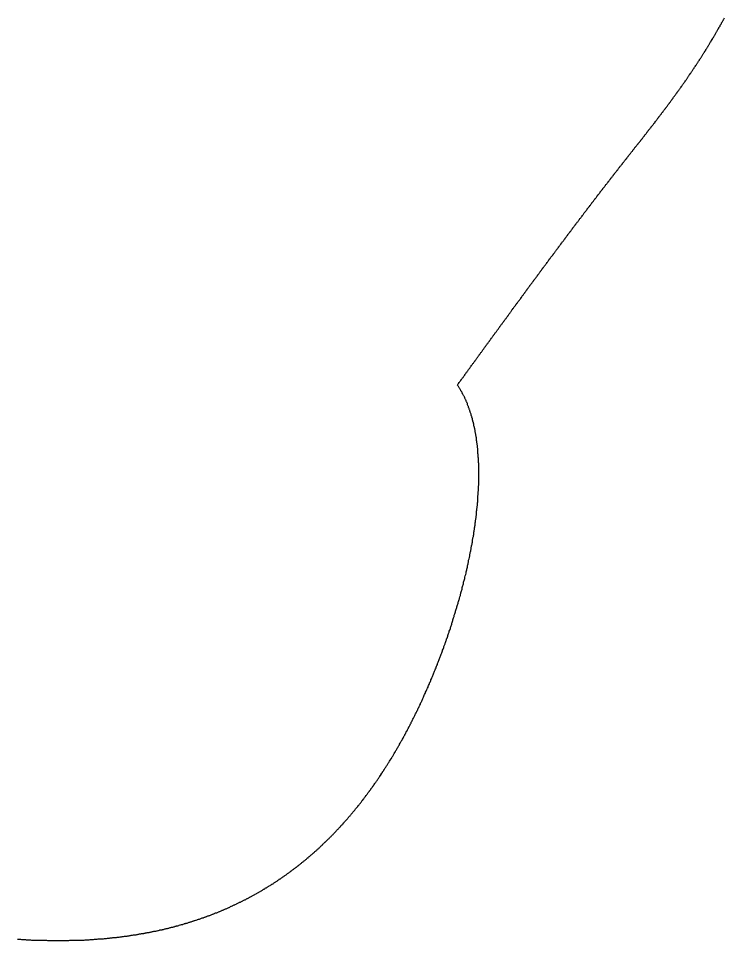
# Model space of a CAD drawing. Header units: millimetres. Extents: x 289 to 9778, y -894 to 6380.
# Drawn here: x 7153.53 to 7180.13, y -181.29 to -146.57 of the extents above; entities that cross this region are included whole.
import ezdxf

# ---------------------------------------------------------------- set-up
doc = ezdxf.new("R2010")
doc.units = ezdxf.units.MM
doc.layers.add('DRAW', color=7, linetype='Continuous')

msp = doc.modelspace()

# ---------------------------------------------------------------- linework, layer by layer
at = {"layer": 'DRAW'}
msp.add_polyline3d([(7153.5, -181.243, 0), (7153.53, -181.243, 0), (7153.56, -181.243, 0), (7153.59, -181.243, 0), (7153.61, -181.243, 0), (7153.64, -181.253, 0), (7153.67, -181.253, 0), (7153.7, -181.253, 0), (7153.73, -181.253, 0), (7153.76, -181.253, 0), (7153.79, -181.253, 0), (7153.82, -181.263, 0), (7153.85, -181.263, 0), (7153.87, -181.263, 0), (7153.9, -181.263, 0), (7153.93, -181.263, 0), (7153.96, -181.263, 0), (7153.99, -181.263, 0), (7154.02, -181.273, 0), (7154.05, -181.273, 0), (7154.08, -181.273, 0), (7154.1, -181.273, 0), (7154.13, -181.273, 0), (7154.16, -181.273, 0), (7154.19, -181.273, 0), (7154.22, -181.273, 0), (7154.25, -181.283, 0), (7154.28, -181.283, 0), (7154.3, -181.283, 0), (7154.33, -181.283, 0), (7154.36, -181.283, 0), (7154.39, -181.283, 0), (7154.42, -181.283, 0), (7154.45, -181.283, 0), (7154.47, -181.283, 0), (7154.5, -181.283, 0), (7154.53, -181.283, 0), (7154.56, -181.283, 0), (7154.59, -181.283, 0), (7154.62, -181.293, 0), (7154.64, -181.293, 0), (7154.67, -181.293, 0), (7154.7, -181.293, 0), (7154.73, -181.293, 0), (7154.76, -181.293, 0), (7154.79, -181.293, 0), (7154.81, -181.293, 0), (7154.84, -181.293, 0), (7154.87, -181.293, 0), (7154.9, -181.293, 0), (7154.93, -181.293, 0), (7154.95, -181.293, 0), (7154.98, -181.293, 0), (7155.01, -181.293, 0), (7155.04, -181.293, 0), (7155.07, -181.293, 0), (7155.09, -181.293, 0), (7155.12, -181.293, 0), (7155.15, -181.293, 0), (7155.18, -181.293, 0), (7155.21, -181.293, 0), (7155.23, -181.293, 0), (7155.26, -181.293, 0), (7155.29, -181.293, 0), (7155.32, -181.293, 0), (7155.35, -181.293, 0), (7155.37, -181.293, 0), (7155.4, -181.293, 0), (7155.43, -181.293, 0), (7155.46, -181.283, 0), (7155.48, -181.283, 0), (7155.51, -181.283, 0), (7155.54, -181.283, 0), (7155.57, -181.283, 0), (7155.6, -181.283, 0), (7155.62, -181.283, 0), (7155.65, -181.283, 0), (7155.68, -181.283, 0), (7155.71, -181.283, 0), (7155.73, -181.283, 0), (7155.76, -181.283, 0), (7155.79, -181.283, 0), (7155.82, -181.273, 0), (7155.84, -181.273, 0), (7155.87, -181.273, 0), (7155.9, -181.273, 0), (7155.93, -181.273, 0), (7155.95, -181.273, 0), (7155.98, -181.273, 0), (7156.01, -181.273, 0), (7156.04, -181.263, 0), (7156.06, -181.263, 0), (7156.09, -181.263, 0), (7156.12, -181.263, 0), (7156.15, -181.263, 0), (7156.17, -181.263, 0), (7156.2, -181.263, 0), (7156.23, -181.253, 0), (7156.25, -181.253, 0), (7156.28, -181.253, 0), (7156.31, -181.253, 0), (7156.34, -181.253, 0), (7156.36, -181.253, 0), (7156.39, -181.243, 0), (7156.42, -181.243, 0), (7156.44, -181.243, 0), (7156.47, -181.243, 0), (7156.5, -181.243, 0), (7156.53, -181.233, 0), (7156.55, -181.233, 0), (7156.58, -181.233, 0), (7156.61, -181.233, 0), (7156.63, -181.233, 0), (7156.66, -181.223, 0), (7156.69, -181.223, 0), (7156.72, -181.223, 0), (7156.74, -181.223, 0), (7156.77, -181.213, 0), (7156.8, -181.213, 0), (7156.82, -181.213, 0), (7156.85, -181.213, 0), (7156.88, -181.203, 0), (7156.9, -181.203, 0), (7156.93, -181.203, 0), (7156.96, -181.203, 0), (7156.98, -181.193, 0), (7157.01, -181.193, 0), (7157.04, -181.193, 0), (7157.06, -181.193, 0), (7157.09, -181.183, 0), (7157.12, -181.183, 0), (7157.14, -181.183, 0), (7157.17, -181.173, 0), (7157.2, -181.173, 0), (7157.22, -181.173, 0), (7157.25, -181.163, 0), (7157.28, -181.163, 0), (7157.3, -181.163, 0), (7157.33, -181.163, 0), (7157.36, -181.153, 0), (7157.38, -181.153, 0), (7157.41, -181.153, 0), (7157.44, -181.143, 0), (7157.46, -181.143, 0), (7157.49, -181.143, 0), (7157.52, -181.133, 0), (7157.54, -181.133, 0), (7157.57, -181.123, 0), (7157.59, -181.123, 0), (7157.62, -181.123, 0), (7157.65, -181.113, 0), (7157.67, -181.113, 0), (7157.7, -181.113, 0), (7157.73, -181.103, 0), (7157.75, -181.103, 0), (7157.78, -181.093, 0), (7157.8, -181.093, 0), (7157.83, -181.093, 0), (7157.86, -181.083, 0), (7157.88, -181.083, 0), (7157.91, -181.073, 0), (7157.94, -181.073, 0), (7157.96, -181.073, 0), (7157.99, -181.063, 0), (7158.01, -181.063, 0), (7158.04, -181.053, 0), (7158.07, -181.053, 0), (7158.09, -181.043, 0), (7158.12, -181.043, 0), (7158.14, -181.043, 0), (7158.17, -181.033, 0), (7158.2, -181.033, 0), (7158.22, -181.023, 0), (7158.25, -181.023, 0), (7158.27, -181.013, 0), (7158.3, -181.013, 0), (7158.32, -181.003, 0), (7158.35, -181.003, 0), (7158.38, -180.993, 0), (7158.4, -180.993, 0), (7158.43, -180.983, 0), (7158.45, -180.983, 0), (7158.48, -180.973, 0), (7158.5, -180.973, 0), (7158.53, -180.963, 0), (7158.56, -180.963, 0), (7158.58, -180.953, 0), (7158.61, -180.953, 0), (7158.63, -180.943, 0), (7158.66, -180.943, 0), (7158.68, -180.933, 0), (7158.71, -180.933, 0), (7158.74, -180.923, 0), (7158.76, -180.923, 0), (7158.79, -180.913, 0), (7158.81, -180.913, 0), (7158.84, -180.903, 0), (7158.86, -180.893, 0), (7158.89, -180.893, 0), (7158.91, -180.883, 0), (7158.94, -180.883, 0), (7158.96, -180.873, 0), (7158.99, -180.873, 0), (7159.02, -180.863, 0), (7159.04, -180.853, 0), (7159.07, -180.853, 0), (7159.09, -180.843, 0), (7159.12, -180.843, 0), (7159.14, -180.833, 0), (7159.17, -180.823, 0), (7159.19, -180.823, 0), (7159.22, -180.813, 0), (7159.24, -180.803, 0), (7159.27, -180.803, 0), (7159.29, -180.793, 0), (7159.32, -180.793, 0), (7159.34, -180.783, 0), (7159.37, -180.773, 0), (7159.39, -180.773, 0), (7159.42, -180.763, 0), (7159.44, -180.753, 0), (7159.47, -180.753, 0), (7159.49, -180.743, 0), (7159.52, -180.733, 0), (7159.54, -180.733, 0), (7159.57, -180.723, 0), (7159.59, -180.713, 0), (7159.62, -180.703, 0), (7159.64, -180.703, 0), (7159.67, -180.693, 0), (7159.69, -180.683, 0), (7159.72, -180.683, 0), (7159.74, -180.673, 0), (7159.77, -180.663, 0), (7159.79, -180.653, 0), (7159.82, -180.653, 0), (7159.84, -180.643, 0), (7159.86, -180.633, 0), (7159.89, -180.633, 0), (7159.91, -180.623, 0), (7159.94, -180.613, 0), (7159.96, -180.603, 0), (7159.99, -180.603, 0), (7160.01, -180.593, 0), (7160.04, -180.583, 0), (7160.06, -180.573, 0), (7160.09, -180.563, 0), (7160.11, -180.563, 0), (7160.13, -180.553, 0), (7160.16, -180.543, 0), (7160.18, -180.533, 0), (7160.21, -180.523, 0), (7160.23, -180.523, 0), (7160.26, -180.513, 0), (7160.28, -180.503, 0), (7160.31, -180.493, 0), (7160.33, -180.483, 0), (7160.35, -180.483, 0), (7160.38, -180.473, 0), (7160.4, -180.463, 0), (7160.43, -180.453, 0), (7160.45, -180.443, 0), (7160.47, -180.433, 0), (7160.5, -180.433, 0), (7160.52, -180.423, 0), (7160.55, -180.413, 0), (7160.57, -180.403, 0), (7160.6, -180.393, 0), (7160.62, -180.383, 0), (7160.64, -180.373, 0), (7160.67, -180.363, 0), (7160.69, -180.363, 0), (7160.72, -180.353, 0), (7160.74, -180.343, 0), (7160.76, -180.333, 0), (7160.79, -180.323, 0), (7160.81, -180.313, 0), (7160.84, -180.303, 0), (7160.86, -180.293, 0), (7160.88, -180.283, 0), (7160.91, -180.273, 0), (7160.93, -180.263, 0), (7160.95, -180.253, 0), (7160.98, -180.243, 0), (7161, -180.243, 0), (7161.03, -180.233, 0), (7161.05, -180.223, 0), (7161.07, -180.213, 0), (7161.1, -180.203, 0), (7161.12, -180.193, 0), (7161.14, -180.183, 0), (7161.17, -180.173, 0), (7161.19, -180.163, 0), (7161.21, -180.153, 0), (7161.24, -180.143, 0), (7161.26, -180.133, 0), (7161.28, -180.123, 0), (7161.31, -180.113, 0), (7161.33, -180.103, 0), (7161.35, -180.093, 0), (7161.38, -180.083, 0), (7161.4, -180.073, 0), (7161.43, -180.063, 0), (7161.45, -180.053, 0), (7161.47, -180.043, 0), (7161.49, -180.033, 0), (7161.52, -180.013, 0), (7161.54, -180.003, 0), (7161.56, -179.993, 0), (7161.59, -179.983, 0), (7161.61, -179.973, 0), (7161.63, -179.963, 0), (7161.66, -179.953, 0), (7161.68, -179.943, 0), (7161.7, -179.933, 0), (7161.73, -179.923, 0), (7161.75, -179.913, 0), (7161.77, -179.903, 0), (7161.8, -179.883, 0), (7161.82, -179.873, 0), (7161.84, -179.863, 0), (7161.86, -179.853, 0), (7161.89, -179.843, 0), (7161.91, -179.833, 0), (7161.93, -179.823, 0), (7161.96, -179.813, 0), (7161.98, -179.793, 0), (7162, -179.783, 0), (7162.02, -179.773, 0), (7162.05, -179.763, 0), (7162.07, -179.753, 0), (7162.09, -179.743, 0), (7162.12, -179.723, 0), (7162.14, -179.713, 0), (7162.16, -179.703, 0), (7162.18, -179.693, 0), (7162.21, -179.683, 0), (7162.23, -179.663, 0), (7162.25, -179.653, 0), (7162.27, -179.643, 0), (7162.3, -179.633, 0), (7162.32, -179.623, 0), (7162.34, -179.603, 0), (7162.36, -179.593, 0), (7162.39, -179.583, 0), (7162.41, -179.573, 0), (7162.43, -179.553, 0), (7162.45, -179.543, 0), (7162.48, -179.533, 0), (7162.5, -179.523, 0), (7162.52, -179.503, 0), (7162.54, -179.493, 0), (7162.57, -179.483, 0), (7162.59, -179.473, 0), (7162.61, -179.453, 0), (7162.63, -179.443, 0), (7162.65, -179.433, 0), (7162.68, -179.423, 0), (7162.7, -179.403, 0), (7162.72, -179.393, 0), (7162.74, -179.383, 0), (7162.76, -179.363, 0), (7162.79, -179.353, 0), (7162.81, -179.343, 0), (7162.83, -179.323, 0), (7162.85, -179.313, 0), (7162.87, -179.303, 0), (7162.9, -179.283, 0), (7162.92, -179.273, 0), (7162.94, -179.263, 0), (7162.96, -179.243, 0), (7162.98, -179.233, 0), (7163.01, -179.213, 0), (7163.03, -179.203, 0), (7163.05, -179.193, 0), (7163.07, -179.173, 0), (7163.09, -179.163, 0), (7163.12, -179.153, 0), (7163.14, -179.133, 0), (7163.16, -179.123, 0), (7163.18, -179.103, 0), (7163.2, -179.093, 0), (7163.22, -179.083, 0), (7163.24, -179.063, 0), (7163.27, -179.053, 0), (7163.29, -179.033, 0), (7163.31, -179.023, 0), (7163.33, -179.003, 0), (7163.35, -178.993, 0), (7163.37, -178.973, 0), (7163.4, -178.963, 0), (7163.42, -178.953, 0), (7163.44, -178.933, 0), (7163.46, -178.923, 0), (7163.48, -178.903, 0), (7163.5, -178.893, 0), (7163.52, -178.873, 0), (7163.54, -178.863, 0), (7163.57, -178.843, 0), (7163.59, -178.833, 0), (7163.61, -178.813, 0), (7163.63, -178.803, 0), (7163.65, -178.783, 0), (7163.67, -178.773, 0), (7163.69, -178.753, 0), (7163.71, -178.743, 0), (7163.74, -178.723, 0), (7163.76, -178.703, 0), (7163.78, -178.693, 0), (7163.8, -178.673, 0), (7163.82, -178.663, 0), (7163.84, -178.643, 0), (7163.86, -178.633, 0), (7163.88, -178.613, 0), (7163.9, -178.603, 0), (7163.92, -178.583, 0), (7163.94, -178.563, 0), (7163.97, -178.553, 0), (7163.99, -178.533, 0), (7164.01, -178.523, 0), (7164.03, -178.503, 0), (7164.05, -178.483, 0), (7164.07, -178.473, 0), (7164.09, -178.453, 0), (7164.11, -178.443, 0), (7164.13, -178.423, 0), (7164.15, -178.403, 0), (7164.17, -178.393, 0), (7164.19, -178.373, 0), (7164.21, -178.353, 0), (7164.23, -178.343, 0), (7164.25, -178.323, 0), (7164.27, -178.303, 0), (7164.29, -178.293, 0), (7164.32, -178.273, 0), (7164.34, -178.253, 0), (7164.36, -178.243, 0), (7164.38, -178.223, 0), (7164.4, -178.203, 0), (7164.42, -178.183, 0), (7164.44, -178.173, 0), (7164.46, -178.153, 0), (7164.48, -178.133, 0), (7164.5, -178.123, 0), (7164.52, -178.103, 0), (7164.54, -178.083, 0), (7164.56, -178.063, 0), (7164.58, -178.053, 0), (7164.6, -178.033, 0), (7164.62, -178.013, 0), (7164.64, -177.993, 0), (7164.66, -177.983, 0), (7164.68, -177.963, 0), (7164.7, -177.943, 0), (7164.72, -177.923, 0), (7164.74, -177.913, 0), (7164.76, -177.893, 0), (7164.78, -177.873, 0), (7164.8, -177.853, 0), (7164.82, -177.833, 0), (7164.84, -177.823, 0), (7164.86, -177.803, 0), (7164.88, -177.783, 0), (7164.9, -177.763, 0), (7164.92, -177.743, 0), (7164.94, -177.723, 0), (7164.96, -177.713, 0), (7164.98, -177.693, 0), (7164.99, -177.673, 0), (7165.01, -177.653, 0), (7165.03, -177.633, 0), (7165.05, -177.613, 0), (7165.07, -177.593, 0), (7165.09, -177.583, 0), (7165.11, -177.563, 0), (7165.13, -177.543, 0), (7165.15, -177.523, 0), (7165.17, -177.503, 0), (7165.19, -177.483, 0), (7165.21, -177.463, 0), (7165.23, -177.443, 0), (7165.25, -177.423, 0), (7165.27, -177.403, 0), (7165.29, -177.383, 0), (7165.31, -177.373, 0), (7165.32, -177.353, 0), (7165.34, -177.333, 0), (7165.36, -177.313, 0), (7165.38, -177.293, 0), (7165.4, -177.273, 0), (7165.42, -177.253, 0), (7165.44, -177.233, 0), (7165.46, -177.213, 0), (7165.48, -177.193, 0), (7165.5, -177.173, 0), (7165.51, -177.153, 0), (7165.53, -177.133, 0), (7165.55, -177.113, 0), (7165.57, -177.093, 0), (7165.59, -177.073, 0), (7165.61, -177.053, 0), (7165.63, -177.033, 0), (7165.65, -177.013, 0), (7165.67, -176.993, 0), (7165.68, -176.973, 0), (7165.7, -176.953, 0), (7165.72, -176.933, 0), (7165.74, -176.913, 0), (7165.76, -176.893, 0), (7165.78, -176.863, 0), (7165.8, -176.843, 0), (7165.81, -176.823, 0), (7165.83, -176.803, 0), (7165.85, -176.783, 0), (7165.87, -176.763, 0), (7165.89, -176.743, 0), (7165.91, -176.723, 0), (7165.93, -176.703, 0), (7165.94, -176.683, 0), (7165.96, -176.663, 0), (7165.98, -176.633, 0), (7166, -176.613, 0), (7166.02, -176.593, 0), (7166.04, -176.573, 0), (7166.05, -176.553, 0), (7166.07, -176.533, 0), (7166.09, -176.513, 0), (7166.11, -176.483, 0), (7166.13, -176.463, 0), (7166.14, -176.443, 0), (7166.16, -176.423, 0), (7166.18, -176.403, 0), (7166.2, -176.383, 0), (7166.22, -176.353, 0), (7166.23, -176.333, 0), (7166.25, -176.313, 0), (7166.27, -176.293, 0), (7166.29, -176.273, 0), (7166.31, -176.243, 0), (7166.32, -176.223, 0), (7166.34, -176.203, 0), (7166.36, -176.183, 0), (7166.38, -176.153, 0), (7166.4, -176.133, 0), (7166.41, -176.113, 0), (7166.43, -176.093, 0), (7166.45, -176.063, 0), (7166.47, -176.043, 0), (7166.48, -176.023, 0), (7166.5, -176.003, 0), (7166.52, -175.973, 0), (7166.54, -175.953, 0), (7166.55, -175.933, 0), (7166.57, -175.903, 0), (7166.59, -175.883, 0), (7166.61, -175.863, 0), (7166.62, -175.833, 0), (7166.64, -175.813, 0), (7166.66, -175.793, 0), (7166.68, -175.763, 0), (7166.69, -175.743, 0), (7166.71, -175.723, 0), (7166.73, -175.693, 0), (7166.75, -175.673, 0), (7166.76, -175.653, 0), (7166.78, -175.623, 0), (7166.8, -175.603, 0), (7166.81, -175.583, 0), (7166.83, -175.553, 0), (7166.85, -175.533, 0), (7166.87, -175.503, 0), (7166.88, -175.483, 0), (7166.9, -175.463, 0), (7166.92, -175.433, 0), (7166.93, -175.413, 0), (7166.95, -175.383, 0), (7166.97, -175.363, 0), (7166.98, -175.343, 0), (7167, -175.313, 0), (7167.02, -175.293, 0), (7167.04, -175.263, 0), (7167.05, -175.243, 0), (7167.07, -175.213, 0), (7167.09, -175.193, 0), (7167.1, -175.163, 0), (7167.12, -175.143, 0), (7167.14, -175.113, 0), (7167.15, -175.093, 0), (7167.17, -175.073, 0), (7167.19, -175.043, 0), (7167.2, -175.023, 0), (7167.22, -174.993, 0), (7167.24, -174.963, 0), (7167.25, -174.943, 0), (7167.27, -174.913, 0), (7167.29, -174.893, 0), (7167.3, -174.863, 0), (7167.32, -174.843, 0), (7167.33, -174.813, 0), (7167.35, -174.793, 0), (7167.37, -174.763, 0), (7167.38, -174.743, 0), (7167.4, -174.713, 0), (7167.42, -174.693, 0), (7167.43, -174.663, 0), (7167.45, -174.633, 0), (7167.46, -174.613, 0), (7167.48, -174.583, 0), (7167.5, -174.563, 0), (7167.51, -174.533, 0), (7167.53, -174.503, 0), (7167.55, -174.483, 0), (7167.56, -174.453, 0), (7167.58, -174.433, 0), (7167.59, -174.403, 0), (7167.61, -174.373, 0), (7167.63, -174.353, 0), (7167.64, -174.323, 0), (7167.66, -174.293, 0), (7167.67, -174.273, 0), (7167.69, -174.243, 0), (7167.71, -174.213, 0), (7167.72, -174.193, 0), (7167.74, -174.163, 0), (7167.75, -174.133, 0), (7167.77, -174.113, 0), (7167.78, -174.083, 0), (7167.8, -174.053, 0), (7167.82, -174.023, 0), (7167.83, -174.003, 0), (7167.85, -173.973, 0), (7167.86, -173.943, 0), (7167.88, -173.923, 0), (7167.89, -173.893, 0), (7167.91, -173.863, 0), (7167.92, -173.833, 0), (7167.94, -173.813, 0), (7167.95, -173.783, 0), (7167.97, -173.753, 0), (7167.99, -173.723, 0), (7168, -173.703, 0), (7168.02, -173.673, 0), (7168.03, -173.643, 0), (7168.05, -173.613, 0), (7168.06, -173.583, 0), (7168.08, -173.563, 0), (7168.09, -173.533, 0), (7168.11, -173.503, 0), (7168.12, -173.473, 0), (7168.14, -173.443, 0), (7168.15, -173.413, 0), (7168.17, -173.393, 0), (7168.18, -173.363, 0), (7168.2, -173.333, 0), (7168.21, -173.303, 0), (7168.23, -173.273, 0), (7168.24, -173.243, 0), (7168.26, -173.213, 0), (7168.27, -173.193, 0), (7168.29, -173.163, 0), (7168.3, -173.133, 0), (7168.32, -173.103, 0), (7168.33, -173.073, 0), (7168.35, -173.043, 0), (7168.36, -173.013, 0), (7168.38, -172.983, 0), (7168.39, -172.953, 0), (7168.41, -172.923, 0), (7168.42, -172.893, 0), (7168.44, -172.873, 0), (7168.45, -172.843, 0), (7168.46, -172.813, 0), (7168.48, -172.783, 0), (7168.49, -172.753, 0), (7168.51, -172.723, 0), (7168.52, -172.693, 0), (7168.54, -172.663, 0), (7168.55, -172.633, 0), (7168.57, -172.603, 0), (7168.58, -172.573, 0), (7168.59, -172.543, 0), (7168.61, -172.513, 0), (7168.62, -172.483, 0), (7168.64, -172.453, 0), (7168.65, -172.423, 0), (7168.67, -172.393, 0), (7168.68, -172.363, 0), (7168.69, -172.333, 0), (7168.71, -172.303, 0), (7168.72, -172.273, 0), (7168.74, -172.243, 0), (7168.75, -172.213, 0), (7168.76, -172.183, 0), (7168.78, -172.153, 0), (7168.79, -172.123, 0), (7168.8, -172.083, 0), (7168.82, -172.053, 0), (7168.83, -172.023, 0), (7168.85, -171.993, 0), (7168.86, -171.963, 0), (7168.87, -171.933, 0), (7168.89, -171.903, 0), (7168.9, -171.873, 0), (7168.91, -171.843, 0), (7168.93, -171.813, 0), (7168.94, -171.783, 0), (7168.96, -171.753, 0), (7168.97, -171.723, 0), (7168.98, -171.683, 0), (7169, -171.653, 0), (7169.01, -171.623, 0), (7169.02, -171.593, 0), (7169.04, -171.563, 0), (7169.05, -171.533, 0), (7169.06, -171.503, 0), (7169.07, -171.473, 0), (7169.09, -171.433, 0), (7169.1, -171.403, 0), (7169.11, -171.373, 0), (7169.13, -171.343, 0), (7169.14, -171.313, 0), (7169.15, -171.283, 0), (7169.17, -171.253, 0), (7169.18, -171.213, 0), (7169.19, -171.183, 0), (7169.2, -171.153, 0), (7169.22, -171.123, 0), (7169.23, -171.093, 0), (7169.24, -171.063, 0), (7169.26, -171.023, 0), (7169.27, -170.993, 0), (7169.28, -170.963, 0), (7169.29, -170.933, 0), (7169.31, -170.903, 0), (7169.32, -170.863, 0), (7169.33, -170.833, 0), (7169.34, -170.803, 0), (7169.36, -170.773, 0), (7169.37, -170.743, 0), (7169.38, -170.713, 0), (7169.39, -170.673, 0), (7169.4, -170.643, 0), (7169.42, -170.613, 0), (7169.43, -170.583, 0), (7169.44, -170.543, 0), (7169.45, -170.513, 0), (7169.47, -170.483, 0), (7169.48, -170.453, 0), (7169.49, -170.423, 0), (7169.5, -170.383, 0), (7169.51, -170.353, 0), (7169.53, -170.323, 0), (7169.54, -170.293, 0), (7169.55, -170.253, 0), (7169.56, -170.223, 0), (7169.57, -170.193, 0), (7169.58, -170.163, 0), (7169.6, -170.123, 0), (7169.61, -170.093, 0), (7169.62, -170.063, 0), (7169.63, -170.033, 0), (7169.64, -169.993, 0), (7169.65, -169.963, 0), (7169.66, -169.933, 0), (7169.68, -169.903, 0), (7169.69, -169.863, 0), (7169.7, -169.833, 0), (7169.71, -169.803, 0), (7169.72, -169.773, 0), (7169.73, -169.733, 0), (7169.74, -169.703, 0), (7169.75, -169.673, 0), (7169.76, -169.643, 0), (7169.78, -169.603, 0), (7169.79, -169.573, 0), (7169.8, -169.543, 0), (7169.81, -169.503, 0), (7169.82, -169.473, 0), (7169.83, -169.443, 0), (7169.84, -169.413, 0), (7169.85, -169.373, 0), (7169.86, -169.343, 0), (7169.87, -169.313, 0), (7169.88, -169.273, 0), (7169.89, -169.243, 0), (7169.9, -169.213, 0), (7169.91, -169.183, 0), (7169.92, -169.143, 0), (7169.93, -169.113, 0), (7169.94, -169.083, 0), (7169.95, -169.043, 0), (7169.96, -169.013, 0), (7169.97, -168.983, 0), (7169.98, -168.953, 0), (7169.99, -168.913, 0), (7170, -168.883, 0), (7170.01, -168.853, 0), (7170.02, -168.813, 0), (7170.03, -168.783, 0), (7170.04, -168.753, 0), (7170.05, -168.723, 0), (7170.06, -168.683, 0), (7170.07, -168.653, 0), (7170.08, -168.623, 0), (7170.09, -168.583, 0), (7170.1, -168.553, 0), (7170.11, -168.523, 0), (7170.12, -168.483, 0), (7170.13, -168.453, 0), (7170.14, -168.423, 0), (7170.15, -168.393, 0), (7170.16, -168.353, 0), (7170.17, -168.323, 0), (7170.18, -168.293, 0), (7170.18, -168.253, 0), (7170.19, -168.223, 0), (7170.2, -168.193, 0), (7170.21, -168.163, 0), (7170.22, -168.123, 0), (7170.23, -168.093, 0), (7170.24, -168.063, 0), (7170.25, -168.023, 0), (7170.25, -167.993, 0), (7170.26, -167.963, 0), (7170.27, -167.923, 0), (7170.28, -167.893, 0), (7170.29, -167.863, 0), (7170.3, -167.833, 0), (7170.3, -167.793, 0), (7170.31, -167.763, 0), (7170.32, -167.733, 0), (7170.33, -167.693, 0), (7170.34, -167.663, 0), (7170.35, -167.633, 0), (7170.35, -167.603, 0), (7170.36, -167.563, 0), (7170.37, -167.533, 0), (7170.38, -167.503, 0), (7170.39, -167.463, 0), (7170.39, -167.433, 0), (7170.4, -167.403, 0), (7170.41, -167.373, 0), (7170.42, -167.333, 0), (7170.42, -167.303, 0), (7170.43, -167.273, 0), (7170.44, -167.233, 0), (7170.45, -167.203, 0), (7170.45, -167.173, 0), (7170.46, -167.143, 0), (7170.47, -167.103, 0), (7170.47, -167.073, 0), (7170.48, -167.043, 0), (7170.49, -167.013, 0), (7170.49, -166.973, 0), (7170.5, -166.943, 0), (7170.51, -166.913, 0), (7170.52, -166.873, 0), (7170.52, -166.843, 0), (7170.53, -166.813, 0), (7170.54, -166.783, 0), (7170.54, -166.743, 0), (7170.55, -166.713, 0), (7170.55, -166.683, 0), (7170.56, -166.653, 0), (7170.57, -166.613, 0), (7170.57, -166.583, 0), (7170.58, -166.553, 0), (7170.59, -166.523, 0), (7170.59, -166.483, 0), (7170.6, -166.453, 0), (7170.6, -166.423, 0), (7170.61, -166.393, 0), (7170.62, -166.363, 0), (7170.62, -166.323, 0), (7170.63, -166.293, 0), (7170.63, -166.263, 0), (7170.64, -166.233, 0), (7170.64, -166.193, 0), (7170.65, -166.163, 0), (7170.65, -166.133, 0), (7170.66, -166.103, 0), (7170.67, -166.073, 0), (7170.67, -166.033, 0), (7170.68, -166.003, 0), (7170.68, -165.973, 0), (7170.69, -165.943, 0), (7170.69, -165.913, 0), (7170.7, -165.873, 0), (7170.7, -165.843, 0), (7170.71, -165.813, 0), (7170.71, -165.783, 0), (7170.71, -165.753, 0), (7170.72, -165.713, 0), (7170.72, -165.683, 0), (7170.73, -165.653, 0), (7170.73, -165.623, 0), (7170.74, -165.593, 0), (7170.74, -165.563, 0), (7170.75, -165.523, 0), (7170.75, -165.493, 0), (7170.75, -165.463, 0), (7170.76, -165.433, 0), (7170.76, -165.403, 0), (7170.77, -165.373, 0), (7170.77, -165.333, 0), (7170.77, -165.303, 0), (7170.78, -165.273, 0), (7170.78, -165.243, 0), (7170.78, -165.213, 0), (7170.79, -165.183, 0), (7170.79, -165.153, 0), (7170.79, -165.123, 0), (7170.8, -165.083, 0), (7170.8, -165.053, 0), (7170.8, -165.023, 0), (7170.81, -164.993, 0), (7170.81, -164.963, 0), (7170.81, -164.933, 0), (7170.82, -164.903, 0), (7170.82, -164.873, 0), (7170.82, -164.843, 0), (7170.82, -164.813, 0), (7170.83, -164.773, 0), (7170.83, -164.743, 0), (7170.83, -164.713, 0), (7170.83, -164.683, 0), (7170.84, -164.653, 0), (7170.84, -164.623, 0), (7170.84, -164.593, 0), (7170.84, -164.563, 0), (7170.84, -164.533, 0), (7170.85, -164.503, 0), (7170.85, -164.473, 0), (7170.85, -164.443, 0), (7170.85, -164.413, 0), (7170.85, -164.383, 0), (7170.86, -164.353, 0), (7170.86, -164.323, 0), (7170.86, -164.293, 0), (7170.86, -164.263, 0), (7170.86, -164.233, 0), (7170.86, -164.203, 0), (7170.86, -164.173, 0), (7170.87, -164.143, 0), (7170.87, -164.113, 0), (7170.87, -164.083, 0), (7170.87, -164.053, 0), (7170.87, -164.023, 0), (7170.87, -163.993, 0), (7170.87, -163.963, 0), (7170.87, -163.933, 0), (7170.87, -163.903, 0), (7170.87, -163.873, 0), (7170.87, -163.843, 0), (7170.87, -163.813, 0), (7170.87, -163.783, 0), (7170.87, -163.753, 0), (7170.87, -163.723, 0), (7170.87, -163.693, 0), (7170.87, -163.663, 0), (7170.87, -163.633, 0), (7170.87, -163.613, 0), (7170.87, -163.583, 0), (7170.87, -163.553, 0), (7170.87, -163.523, 0), (7170.87, -163.493, 0), (7170.87, -163.463, 0), (7170.87, -163.433, 0), (7170.87, -163.403, 0), (7170.87, -163.373, 0), (7170.87, -163.353, 0), (7170.87, -163.323, 0), (7170.86, -163.293, 0), (7170.86, -163.263, 0), (7170.86, -163.233, 0), (7170.86, -163.203, 0), (7170.86, -163.183, 0), (7170.86, -163.153, 0), (7170.86, -163.123, 0), (7170.85, -163.093, 0), (7170.85, -163.063, 0), (7170.85, -163.033, 0), (7170.85, -163.013, 0), (7170.85, -162.983, 0), (7170.84, -162.953, 0), (7170.84, -162.923, 0), (7170.84, -162.903, 0), (7170.84, -162.873, 0), (7170.84, -162.843, 0), (7170.83, -162.813, 0), (7170.83, -162.793, 0), (7170.83, -162.763, 0), (7170.82, -162.733, 0), (7170.82, -162.703, 0), (7170.82, -162.683, 0), (7170.82, -162.653, 0), (7170.81, -162.623, 0), (7170.81, -162.593, 0), (7170.81, -162.573, 0), (7170.8, -162.543, 0), (7170.8, -162.513, 0), (7170.8, -162.493, 0), (7170.79, -162.463, 0), (7170.79, -162.433, 0), (7170.78, -162.413, 0), (7170.78, -162.383, 0), (7170.78, -162.353, 0), (7170.77, -162.333, 0), (7170.77, -162.303, 0), (7170.76, -162.273, 0), (7170.76, -162.253, 0), (7170.76, -162.223, 0), (7170.75, -162.203, 0), (7170.75, -162.173, 0), (7170.74, -162.143, 0), (7170.74, -162.123, 0), (7170.73, -162.093, 0), (7170.73, -162.073, 0), (7170.72, -162.043, 0), (7170.72, -162.013, 0), (7170.71, -161.993, 0), (7170.71, -161.963, 0), (7170.7, -161.943, 0), (7170.69, -161.913, 0), (7170.69, -161.893, 0), (7170.68, -161.863, 0), (7170.68, -161.843, 0), (7170.67, -161.813, 0), (7170.67, -161.793, 0), (7170.66, -161.763, 0), (7170.65, -161.743, 0), (7170.65, -161.713, 0), (7170.64, -161.693, 0), (7170.63, -161.663, 0), (7170.63, -161.643, 0), (7170.62, -161.613, 0), (7170.61, -161.593, 0), (7170.61, -161.563, 0), (7170.6, -161.543, 0), (7170.59, -161.513, 0), (7170.58, -161.493, 0), (7170.58, -161.473, 0), (7170.57, -161.443, 0), (7170.56, -161.423, 0), (7170.55, -161.393, 0), (7170.55, -161.373, 0), (7170.54, -161.353, 0), (7170.53, -161.323, 0), (7170.52, -161.303, 0), (7170.51, -161.283, 0), (7170.51, -161.253, 0), (7170.5, -161.233, 0), (7170.49, -161.213, 0), (7170.48, -161.183, 0), (7170.47, -161.163, 0), (7170.46, -161.143, 0), (7170.45, -161.113, 0), (7170.44, -161.093, 0), (7170.44, -161.073, 0), (7170.43, -161.053, 0), (7170.42, -161.023, 0), (7170.41, -161.003, 0), (7170.4, -160.983, 0), (7170.39, -160.963, 0), (7170.38, -160.933, 0), (7170.37, -160.913, 0), (7170.36, -160.893, 0), (7170.35, -160.873, 0), (7170.34, -160.853, 0), (7170.33, -160.823, 0), (7170.32, -160.803, 0), (7170.31, -160.783, 0), (7170.29, -160.763, 0), (7170.28, -160.743, 0), (7170.27, -160.723, 0), (7170.26, -160.693, 0), (7170.25, -160.673, 0), (7170.24, -160.653, 0), (7170.23, -160.633, 0), (7170.22, -160.613, 0), (7170.2, -160.593, 0), (7170.19, -160.573, 0), (7170.18, -160.553, 0), (7170.17, -160.533, 0), (7170.16, -160.513, 0), (7170.14, -160.493, 0), (7170.13, -160.473, 0), (7170.12, -160.453, 0), (7170.11, -160.433, 0), (7170.09, -160.413, 0), (7170.08, -160.393, 0), (7170.07, -160.373, 0), (7170.08, -160.353, 0), (7170.1, -160.333, 0), (7170.11, -160.313, 0), (7170.13, -160.283, 0), (7170.14, -160.263, 0), (7170.16, -160.243, 0), (7170.17, -160.223, 0), (7170.19, -160.203, 0), (7170.2, -160.183, 0), (7170.22, -160.163, 0), (7170.23, -160.143, 0), (7170.25, -160.123, 0), (7170.26, -160.103, 0), (7170.28, -160.083, 0), (7170.29, -160.063, 0), (7170.31, -160.043, 0), (7170.32, -160.023, 0), (7170.34, -160.003, 0), (7170.35, -159.973, 0), (7170.37, -159.953, 0), (7170.38, -159.933, 0), (7170.4, -159.913, 0), (7170.41, -159.893, 0), (7170.43, -159.873, 0), (7170.44, -159.853, 0), (7170.46, -159.833, 0), (7170.47, -159.813, 0), (7170.49, -159.793, 0), (7170.5, -159.773, 0), (7170.52, -159.753, 0), (7170.53, -159.733, 0), (7170.55, -159.713, 0), (7170.56, -159.693, 0), (7170.58, -159.663, 0), (7170.59, -159.643, 0), (7170.61, -159.623, 0), (7170.62, -159.603, 0), (7170.64, -159.583, 0), (7170.65, -159.563, 0), (7170.67, -159.543, 0), (7170.68, -159.523, 0), (7170.7, -159.503, 0), (7170.71, -159.483, 0), (7170.73, -159.463, 0), (7170.74, -159.443, 0), (7170.76, -159.423, 0), (7170.77, -159.403, 0), (7170.79, -159.383, 0), (7170.8, -159.363, 0), (7170.82, -159.333, 0), (7170.83, -159.313, 0), (7170.85, -159.293, 0), (7170.86, -159.273, 0), (7170.88, -159.253, 0), (7170.89, -159.233, 0), (7170.91, -159.213, 0), (7170.92, -159.193, 0), (7170.94, -159.173, 0), (7170.95, -159.153, 0), (7170.97, -159.133, 0), (7170.98, -159.113, 0), (7171, -159.093, 0), (7171.01, -159.073, 0), (7171.03, -159.053, 0), (7171.04, -159.033, 0), (7171.06, -159.013, 0), (7171.07, -158.983, 0), (7171.09, -158.963, 0), (7171.1, -158.943, 0), (7171.12, -158.923, 0), (7171.13, -158.903, 0), (7171.15, -158.883, 0), (7171.16, -158.863, 0), (7171.18, -158.843, 0), (7171.19, -158.823, 0), (7171.21, -158.803, 0), (7171.22, -158.783, 0), (7171.24, -158.763, 0), (7171.25, -158.743, 0), (7171.27, -158.723, 0), (7171.28, -158.703, 0), (7171.3, -158.683, 0), (7171.31, -158.663, 0), (7171.33, -158.643, 0), (7171.34, -158.613, 0), (7171.36, -158.593, 0), (7171.37, -158.573, 0), (7171.39, -158.553, 0), (7171.4, -158.533, 0), (7171.42, -158.513, 0), (7171.43, -158.493, 0), (7171.45, -158.473, 0), (7171.46, -158.453, 0), (7171.48, -158.433, 0), (7171.49, -158.413, 0), (7171.51, -158.393, 0), (7171.52, -158.373, 0), (7171.54, -158.353, 0), (7171.55, -158.333, 0), (7171.57, -158.313, 0), (7171.58, -158.293, 0), (7171.6, -158.273, 0), (7171.61, -158.253, 0), (7171.63, -158.233, 0), (7171.64, -158.203, 0), (7171.66, -158.183, 0), (7171.67, -158.163, 0), (7171.69, -158.143, 0), (7171.7, -158.123, 0), (7171.72, -158.103, 0), (7171.73, -158.083, 0), (7171.75, -158.063, 0), (7171.76, -158.043, 0), (7171.78, -158.023, 0), (7171.79, -158.003, 0), (7171.81, -157.983, 0), (7171.82, -157.963, 0), (7171.84, -157.943, 0), (7171.85, -157.923, 0), (7171.87, -157.903, 0), (7171.88, -157.883, 0), (7171.9, -157.863, 0), (7171.91, -157.843, 0), (7171.93, -157.823, 0), (7171.94, -157.803, 0), (7171.96, -157.783, 0), (7171.97, -157.763, 0), (7171.99, -157.743, 0), (7172, -157.713, 0), (7172.02, -157.693, 0), (7172.03, -157.673, 0), (7172.05, -157.653, 0), (7172.06, -157.633, 0), (7172.08, -157.613, 0), (7172.09, -157.593, 0), (7172.11, -157.573, 0), (7172.12, -157.553, 0), (7172.13, -157.533, 0), (7172.15, -157.513, 0), (7172.16, -157.493, 0), (7172.18, -157.473, 0), (7172.19, -157.453, 0), (7172.21, -157.433, 0), (7172.22, -157.413, 0), (7172.24, -157.393, 0), (7172.25, -157.373, 0), (7172.27, -157.353, 0), (7172.28, -157.333, 0), (7172.3, -157.313, 0), (7172.31, -157.293, 0), (7172.33, -157.273, 0), (7172.34, -157.253, 0), (7172.36, -157.233, 0), (7172.37, -157.213, 0), (7172.39, -157.193, 0), (7172.4, -157.173, 0), (7172.42, -157.153, 0), (7172.43, -157.133, 0), (7172.45, -157.113, 0), (7172.46, -157.093, 0), (7172.48, -157.073, 0), (7172.49, -157.043, 0), (7172.51, -157.023, 0), (7172.52, -157.003, 0), (7172.54, -156.983, 0), (7172.55, -156.963, 0), (7172.57, -156.943, 0), (7172.58, -156.923, 0), (7172.6, -156.903, 0), (7172.61, -156.883, 0), (7172.63, -156.863, 0), (7172.64, -156.843, 0), (7172.66, -156.823, 0), (7172.67, -156.803, 0), (7172.69, -156.783, 0), (7172.7, -156.763, 0), (7172.72, -156.743, 0), (7172.73, -156.723, 0), (7172.74, -156.703, 0), (7172.76, -156.683, 0), (7172.77, -156.663, 0), (7172.79, -156.643, 0), (7172.8, -156.623, 0), (7172.82, -156.603, 0), (7172.83, -156.583, 0), (7172.85, -156.563, 0), (7172.86, -156.543, 0), (7172.88, -156.523, 0), (7172.89, -156.503, 0), (7172.91, -156.483, 0), (7172.92, -156.463, 0), (7172.94, -156.443, 0), (7172.95, -156.423, 0), (7172.97, -156.403, 0), (7172.98, -156.383, 0), (7173, -156.363, 0), (7173.01, -156.343, 0), (7173.03, -156.323, 0), (7173.04, -156.303, 0), (7173.06, -156.283, 0), (7173.07, -156.263, 0), (7173.09, -156.243, 0), (7173.1, -156.223, 0), (7173.12, -156.203, 0), (7173.13, -156.183, 0), (7173.15, -156.163, 0), (7173.16, -156.143, 0), (7173.17, -156.123, 0), (7173.19, -156.103, 0), (7173.2, -156.083, 0), (7173.22, -156.063, 0), (7173.23, -156.043, 0), (7173.25, -156.023, 0), (7173.26, -156.003, 0), (7173.28, -155.983, 0), (7173.29, -155.963, 0), (7173.31, -155.943, 0), (7173.32, -155.923, 0), (7173.34, -155.903, 0), (7173.35, -155.883, 0), (7173.37, -155.863, 0), (7173.38, -155.843, 0), (7173.4, -155.823, 0), (7173.41, -155.803, 0), (7173.43, -155.783, 0), (7173.44, -155.763, 0), (7173.46, -155.743, 0), (7173.47, -155.723, 0), (7173.48, -155.703, 0), (7173.5, -155.683, 0), (7173.51, -155.663, 0), (7173.53, -155.643, 0), (7173.54, -155.623, 0), (7173.56, -155.603, 0), (7173.57, -155.583, 0), (7173.59, -155.563, 0), (7173.6, -155.543, 0), (7173.62, -155.523, 0), (7173.63, -155.513, 0), (7173.65, -155.493, 0), (7173.66, -155.473, 0), (7173.68, -155.453, 0), (7173.69, -155.433, 0), (7173.71, -155.413, 0), (7173.72, -155.393, 0), (7173.73, -155.373, 0), (7173.75, -155.353, 0), (7173.76, -155.333, 0), (7173.78, -155.313, 0), (7173.79, -155.293, 0), (7173.81, -155.273, 0), (7173.82, -155.253, 0), (7173.84, -155.233, 0), (7173.85, -155.213, 0), (7173.87, -155.193, 0), (7173.88, -155.173, 0), (7173.9, -155.153, 0), (7173.91, -155.133, 0), (7173.93, -155.113, 0), (7173.94, -155.093, 0), (7173.96, -155.073, 0), (7173.97, -155.053, 0), (7173.98, -155.033, 0), (7174, -155.013, 0), (7174.01, -154.993, 0), (7174.03, -154.973, 0), (7174.04, -154.963, 0), (7174.06, -154.943, 0), (7174.07, -154.923, 0), (7174.09, -154.903, 0), (7174.1, -154.883, 0), (7174.12, -154.863, 0), (7174.13, -154.843, 0), (7174.15, -154.823, 0), (7174.16, -154.803, 0), (7174.17, -154.783, 0), (7174.19, -154.763, 0), (7174.2, -154.743, 0), (7174.22, -154.723, 0), (7174.23, -154.703, 0), (7174.25, -154.683, 0), (7174.26, -154.663, 0), (7174.28, -154.643, 0), (7174.29, -154.623, 0), (7174.31, -154.603, 0), (7174.32, -154.593, 0), (7174.34, -154.573, 0), (7174.35, -154.553, 0), (7174.36, -154.533, 0), (7174.38, -154.513, 0), (7174.39, -154.493, 0), (7174.41, -154.473, 0), (7174.42, -154.453, 0), (7174.44, -154.433, 0), (7174.45, -154.413, 0), (7174.47, -154.393, 0), (7174.48, -154.373, 0), (7174.5, -154.353, 0), (7174.51, -154.333, 0), (7174.52, -154.313, 0), (7174.54, -154.303, 0), (7174.55, -154.283, 0), (7174.57, -154.263, 0), (7174.58, -154.243, 0), (7174.6, -154.223, 0), (7174.61, -154.203, 0), (7174.63, -154.183, 0), (7174.64, -154.163, 0), (7174.66, -154.143, 0), (7174.67, -154.123, 0), (7174.68, -154.103, 0), (7174.7, -154.083, 0), (7174.71, -154.073, 0), (7174.73, -154.053, 0), (7174.74, -154.033, 0), (7174.76, -154.013, 0), (7174.77, -153.993, 0), (7174.79, -153.973, 0), (7174.8, -153.953, 0), (7174.82, -153.933, 0), (7174.83, -153.913, 0), (7174.84, -153.893, 0), (7174.86, -153.873, 0), (7174.87, -153.863, 0), (7174.89, -153.843, 0), (7174.9, -153.823, 0), (7174.92, -153.803, 0), (7174.93, -153.783, 0), (7174.95, -153.763, 0), (7174.96, -153.743, 0), (7174.97, -153.723, 0), (7174.99, -153.703, 0), (7175, -153.683, 0), (7175.02, -153.673, 0), (7175.03, -153.653, 0), (7175.05, -153.633, 0), (7175.06, -153.613, 0), (7175.08, -153.593, 0), (7175.09, -153.573, 0), (7175.1, -153.553, 0), (7175.12, -153.533, 0), (7175.13, -153.513, 0), (7175.15, -153.503, 0), (7175.16, -153.483, 0), (7175.18, -153.463, 0), (7175.19, -153.443, 0), (7175.21, -153.423, 0), (7175.22, -153.403, 0), (7175.23, -153.383, 0), (7175.25, -153.363, 0), (7175.26, -153.353, 0), (7175.28, -153.333, 0), (7175.29, -153.313, 0), (7175.31, -153.293, 0), (7175.32, -153.273, 0), (7175.33, -153.253, 0), (7175.35, -153.233, 0), (7175.36, -153.213, 0), (7175.38, -153.203, 0), (7175.39, -153.183, 0), (7175.41, -153.163, 0), (7175.42, -153.143, 0), (7175.44, -153.123, 0), (7175.45, -153.103, 0), (7175.46, -153.083, 0), (7175.48, -153.063, 0), (7175.49, -153.053, 0), (7175.51, -153.033, 0), (7175.52, -153.013, 0), (7175.54, -152.993, 0), (7175.55, -152.973, 0), (7175.56, -152.953, 0), (7175.58, -152.933, 0), (7175.59, -152.923, 0), (7175.61, -152.903, 0), (7175.62, -152.883, 0), (7175.64, -152.863, 0), (7175.65, -152.843, 0), (7175.66, -152.823, 0), (7175.68, -152.813, 0), (7175.69, -152.793, 0), (7175.71, -152.773, 0), (7175.72, -152.753, 0), (7175.74, -152.733, 0), (7175.75, -152.713, 0), (7175.76, -152.703, 0), (7175.78, -152.683, 0), (7175.79, -152.663, 0), (7175.81, -152.643, 0), (7175.82, -152.623, 0), (7175.84, -152.603, 0), (7175.85, -152.583, 0), (7175.86, -152.573, 0), (7175.88, -152.553, 0), (7175.89, -152.533, 0), (7175.91, -152.513, 0), (7175.92, -152.493, 0), (7175.94, -152.483, 0), (7175.95, -152.463, 0), (7175.96, -152.443, 0), (7175.98, -152.423, 0), (7175.99, -152.403, 0), (7176.01, -152.383, 0), (7176.02, -152.373, 0), (7176.03, -152.353, 0), (7176.05, -152.333, 0), (7176.06, -152.313, 0), (7176.08, -152.293, 0), (7176.09, -152.283, 0), (7176.11, -152.263, 0), (7176.12, -152.243, 0), (7176.13, -152.223, 0), (7176.15, -152.203, 0), (7176.16, -152.183, 0), (7176.18, -152.173, 0), (7176.19, -152.153, 0), (7176.2, -152.133, 0), (7176.22, -152.113, 0), (7176.23, -152.093, 0), (7176.25, -152.083, 0), (7176.26, -152.063, 0), (7176.28, -152.043, 0), (7176.29, -152.023, 0), (7176.3, -152.003, 0), (7176.32, -151.993, 0), (7176.33, -151.973, 0), (7176.35, -151.953, 0), (7176.36, -151.933, 0), (7176.37, -151.913, 0), (7176.39, -151.903, 0), (7176.4, -151.883, 0), (7176.42, -151.863, 0), (7176.43, -151.843, 0), (7176.44, -151.833, 0), (7176.46, -151.813, 0), (7176.47, -151.793, 0), (7176.49, -151.773, 0), (7176.5, -151.753, 0), (7176.52, -151.743, 0), (7176.53, -151.723, 0), (7176.54, -151.703, 0), (7176.56, -151.683, 0), (7176.57, -151.663, 0), (7176.59, -151.653, 0), (7176.6, -151.633, 0), (7176.61, -151.613, 0), (7176.63, -151.593, 0), (7176.64, -151.583, 0), (7176.66, -151.563, 0), (7176.67, -151.543, 0), (7176.68, -151.523, 0), (7176.7, -151.503, 0), (7176.71, -151.493, 0), (7176.73, -151.473, 0), (7176.74, -151.453, 0), (7176.75, -151.433, 0), (7176.77, -151.413, 0), (7176.78, -151.403, 0), (7176.8, -151.383, 0), (7176.81, -151.363, 0), (7176.82, -151.343, 0), (7176.84, -151.333, 0), (7176.85, -151.313, 0), (7176.87, -151.293, 0), (7176.88, -151.273, 0), (7176.9, -151.253, 0), (7176.91, -151.243, 0), (7176.92, -151.223, 0), (7176.94, -151.203, 0), (7176.95, -151.183, 0), (7176.97, -151.173, 0), (7176.98, -151.153, 0), (7176.99, -151.133, 0), (7177.01, -151.113, 0), (7177.02, -151.093, 0), (7177.04, -151.083, 0), (7177.05, -151.063, 0), (7177.06, -151.043, 0), (7177.08, -151.023, 0), (7177.09, -151.013, 0), (7177.11, -150.993, 0), (7177.12, -150.973, 0), (7177.13, -150.953, 0), (7177.15, -150.933, 0), (7177.16, -150.923, 0), (7177.18, -150.903, 0), (7177.19, -150.883, 0), (7177.2, -150.863, 0), (7177.22, -150.843, 0), (7177.23, -150.833, 0), (7177.24, -150.813, 0), (7177.26, -150.793, 0), (7177.27, -150.773, 0), (7177.29, -150.753, 0), (7177.3, -150.743, 0), (7177.31, -150.723, 0), (7177.33, -150.703, 0), (7177.34, -150.683, 0), (7177.36, -150.673, 0), (7177.37, -150.653, 0), (7177.38, -150.633, 0), (7177.4, -150.613, 0), (7177.41, -150.593, 0), (7177.43, -150.583, 0), (7177.44, -150.563, 0), (7177.45, -150.543, 0), (7177.47, -150.523, 0), (7177.48, -150.503, 0), (7177.5, -150.493, 0), (7177.51, -150.473, 0), (7177.52, -150.453, 0), (7177.54, -150.433, 0), (7177.55, -150.413, 0), (7177.57, -150.403, 0), (7177.58, -150.383, 0), (7177.59, -150.363, 0), (7177.61, -150.343, 0), (7177.62, -150.323, 0), (7177.63, -150.303, 0), (7177.65, -150.293, 0), (7177.66, -150.273, 0), (7177.68, -150.253, 0), (7177.69, -150.233, 0), (7177.7, -150.213, 0), (7177.72, -150.203, 0), (7177.73, -150.183, 0), (7177.75, -150.163, 0), (7177.76, -150.143, 0), (7177.77, -150.123, 0), (7177.79, -150.103, 0), (7177.8, -150.093, 0), (7177.82, -150.073, 0), (7177.83, -150.053, 0), (7177.84, -150.033, 0), (7177.86, -150.013, 0), (7177.87, -149.993, 0), (7177.88, -149.983, 0), (7177.9, -149.963, 0), (7177.91, -149.943, 0), (7177.93, -149.923, 0), (7177.94, -149.903, 0), (7177.95, -149.883, 0), (7177.97, -149.873, 0), (7177.98, -149.853, 0), (7177.99, -149.833, 0), (7178.01, -149.813, 0), (7178.02, -149.793, 0), (7178.04, -149.773, 0), (7178.05, -149.753, 0), (7178.06, -149.743, 0), (7178.08, -149.723, 0), (7178.09, -149.703, 0), (7178.1, -149.683, 0), (7178.12, -149.663, 0), (7178.13, -149.643, 0), (7178.15, -149.623, 0), (7178.16, -149.613, 0), (7178.17, -149.593, 0), (7178.19, -149.573, 0), (7178.2, -149.553, 0), (7178.21, -149.533, 0), (7178.23, -149.513, 0), (7178.24, -149.493, 0), (7178.26, -149.473, 0), (7178.27, -149.453, 0), (7178.28, -149.443, 0), (7178.3, -149.423, 0), (7178.31, -149.403, 0), (7178.32, -149.383, 0), (7178.34, -149.363, 0), (7178.35, -149.343, 0), (7178.37, -149.323, 0), (7178.38, -149.303, 0), (7178.39, -149.283, 0), (7178.41, -149.263, 0), (7178.42, -149.253, 0), (7178.43, -149.233, 0), (7178.45, -149.213, 0), (7178.46, -149.193, 0), (7178.48, -149.173, 0), (7178.49, -149.153, 0), (7178.5, -149.133, 0), (7178.52, -149.113, 0), (7178.53, -149.093, 0), (7178.54, -149.073, 0), (7178.56, -149.053, 0), (7178.57, -149.033, 0), (7178.58, -149.013, 0), (7178.6, -149.003, 0), (7178.61, -148.983, 0), (7178.62, -148.963, 0), (7178.64, -148.943, 0), (7178.65, -148.923, 0), (7178.67, -148.903, 0), (7178.68, -148.883, 0), (7178.69, -148.863, 0), (7178.71, -148.843, 0), (7178.72, -148.823, 0), (7178.73, -148.803, 0), (7178.75, -148.783, 0), (7178.76, -148.763, 0), (7178.77, -148.743, 0), (7178.79, -148.723, 0), (7178.8, -148.703, 0), (7178.81, -148.683, 0), (7178.83, -148.663, 0), (7178.84, -148.643, 0), (7178.86, -148.623, 0), (7178.87, -148.603, 0), (7178.88, -148.583, 0), (7178.9, -148.563, 0), (7178.91, -148.543, 0), (7178.92, -148.523, 0), (7178.94, -148.503, 0), (7178.95, -148.483, 0), (7178.96, -148.463, 0), (7178.98, -148.443, 0), (7178.99, -148.423, 0), (7179, -148.403, 0), (7179.02, -148.383, 0), (7179.03, -148.363, 0), (7179.04, -148.343, 0), (7179.06, -148.323, 0), (7179.07, -148.303, 0), (7179.08, -148.283, 0), (7179.1, -148.263, 0), (7179.11, -148.243, 0), (7179.12, -148.223, 0), (7179.14, -148.203, 0), (7179.15, -148.173, 0), (7179.17, -148.153, 0), (7179.18, -148.133, 0), (7179.19, -148.113, 0), (7179.21, -148.093, 0), (7179.22, -148.073, 0), (7179.23, -148.053, 0), (7179.25, -148.033, 0), (7179.26, -148.013, 0), (7179.27, -147.993, 0), (7179.29, -147.973, 0), (7179.3, -147.953, 0), (7179.31, -147.923, 0), (7179.33, -147.903, 0), (7179.34, -147.883, 0), (7179.35, -147.863, 0), (7179.37, -147.843, 0), (7179.38, -147.823, 0), (7179.39, -147.803, 0), (7179.41, -147.783, 0), (7179.42, -147.753, 0), (7179.43, -147.733, 0), (7179.45, -147.713, 0), (7179.46, -147.693, 0), (7179.47, -147.673, 0), (7179.49, -147.653, 0), (7179.5, -147.633, 0), (7179.51, -147.603, 0), (7179.52, -147.583, 0), (7179.54, -147.563, 0), (7179.55, -147.543, 0), (7179.56, -147.523, 0), (7179.58, -147.503, 0), (7179.59, -147.473, 0), (7179.6, -147.453, 0), (7179.62, -147.433, 0), (7179.63, -147.413, 0), (7179.64, -147.393, 0), (7179.66, -147.363, 0), (7179.67, -147.343, 0), (7179.68, -147.323, 0), (7179.7, -147.303, 0), (7179.71, -147.283, 0), (7179.72, -147.253, 0), (7179.74, -147.233, 0), (7179.75, -147.213, 0), (7179.76, -147.193, 0), (7179.78, -147.163, 0), (7179.79, -147.143, 0), (7179.8, -147.123, 0), (7179.81, -147.103, 0), (7179.83, -147.073, 0), (7179.84, -147.053, 0), (7179.85, -147.033, 0), (7179.87, -147.013, 0), (7179.88, -146.983, 0), (7179.89, -146.963, 0), (7179.91, -146.943, 0), (7179.92, -146.913, 0), (7179.93, -146.893, 0), (7179.95, -146.873, 0), (7179.96, -146.853, 0), (7179.97, -146.823, 0), (7179.98, -146.803, 0), (7180, -146.783, 0), (7180.01, -146.753, 0), (7180.02, -146.733, 0), (7180.04, -146.713, 0), (7180.05, -146.683, 0), (7180.06, -146.663, 0), (7180.08, -146.643, 0), (7180.09, -146.613, 0), (7180.1, -146.593, 0), (7180.11, -146.573, 0), (7180.13, -146.543, 0)], dxfattribs=at)

doc.saveas('drawing.dxf')
